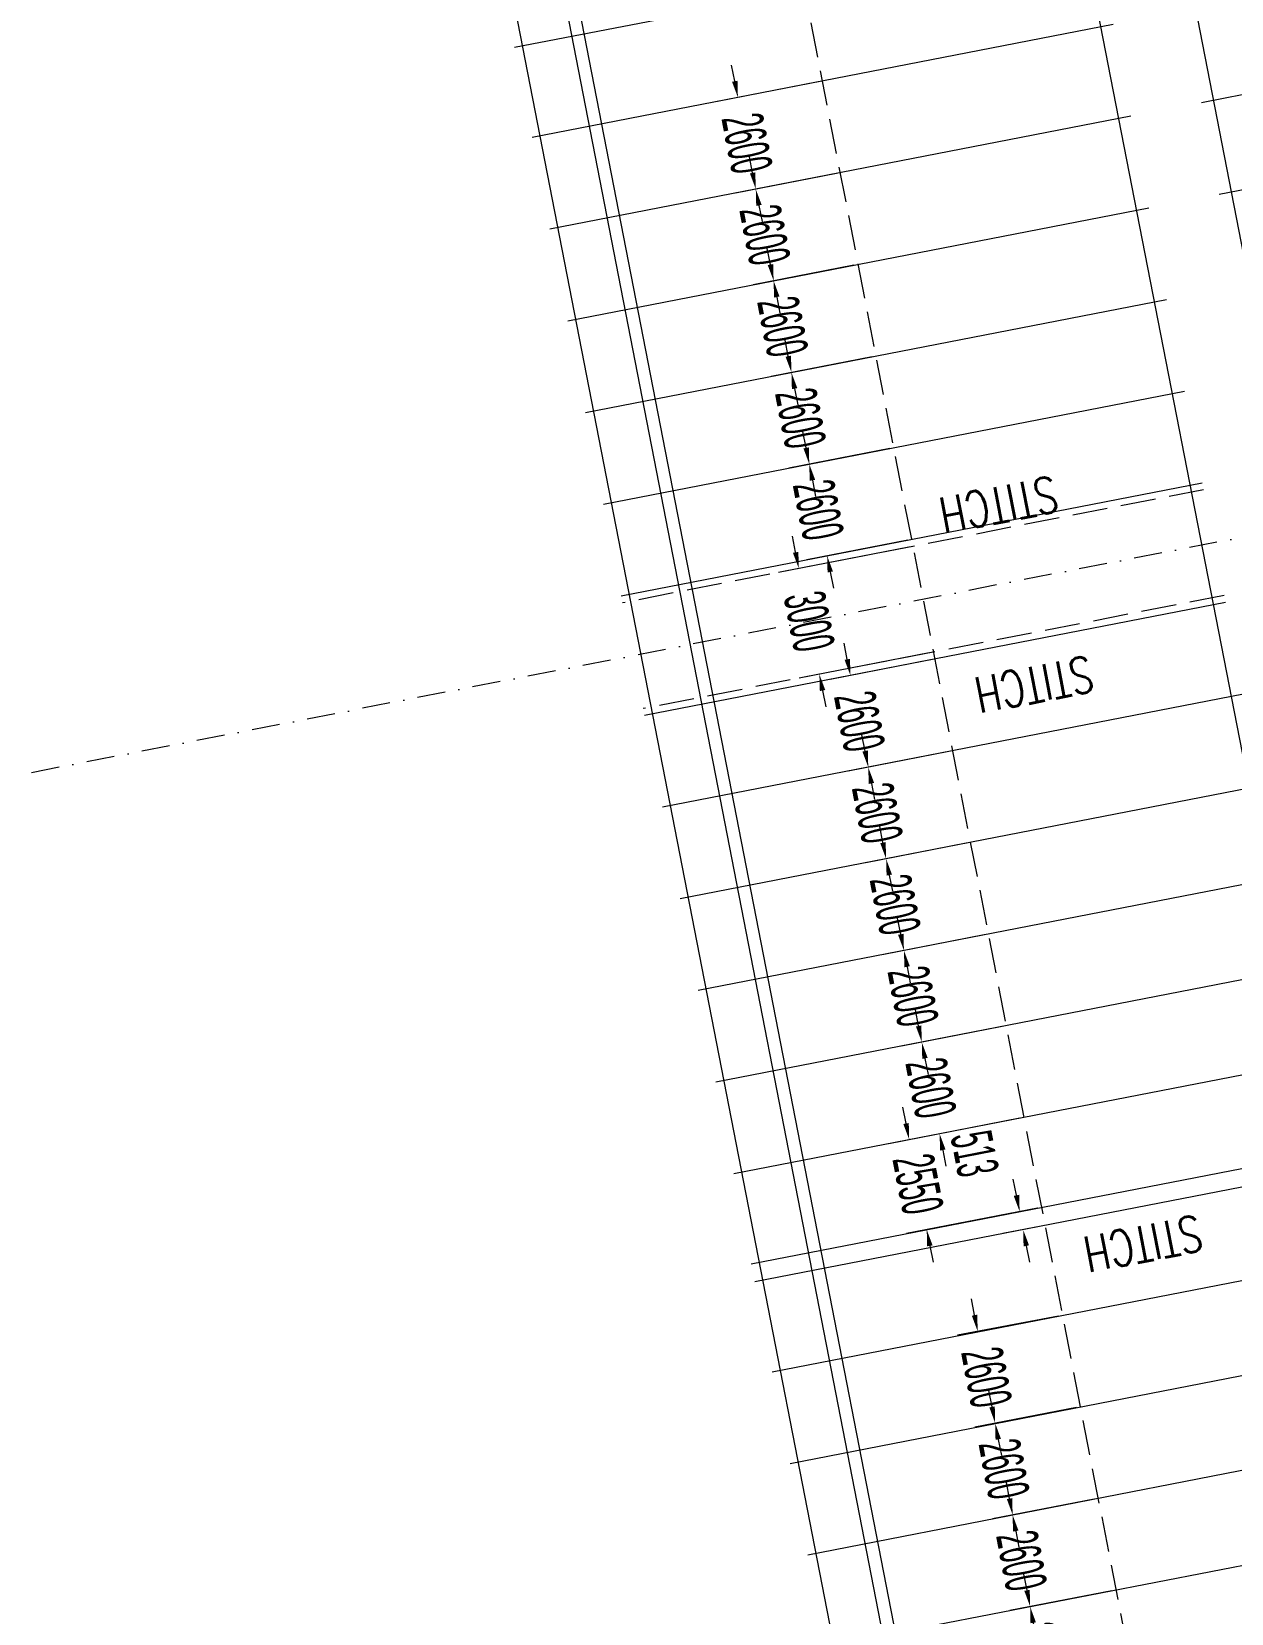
# Model space of a CAD drawing. Header units: millimetres. Extents: x 27228149 to 29012050, y 40856015 to 42918728.
# Drawn here: x 27328678 to 27362078, y 42572244 to 42616292 of the extents above; entities that cross this region are included whole.
import ezdxf

# ---------------------------------------------------------------- set-up
doc = ezdxf.new("R2010")
doc.units = ezdxf.units.MM
doc.header["$LTSCALE"] = 0.05
doc.linetypes.add('DGN Style 3', pattern=[27349.722329, 19535.51595, -7814.20638])
doc.linetypes.add('DGN Style 4', pattern=[31276.361035, 15628.41276, -7814.20638, 19.535516, -7814.20638])
doc.layers.get('Defpoints').update_dxf_attribs({"lineweight": 0})
for name, color, linetype, lineweight in [('InnerEdge_NB', 7, 'Continuous', 0), ('InnerEdge_SB', 7, 'Continuous', 0), ('OuterEdge_NB', 7, 'Continuous', 0), ('PlacementCurve_NB', 1, 'DGN Style 3', 0), ('S-_ANOT----_A-', 7, 'Continuous', 0), ('S-_ANOT----_T-', 7, 'Continuous', 0), ('S-_GRIDLINE_E- Adjusted', 6, 'DGN Style 4', 0), ('S-_SEG-----_E-NB', 3, 'Continuous', 13), ('S-_SEG-----_E-SB', 3, 'Continuous', 13), ('S-_WALLLBW-_E-', 40, 'Continuous', 13)]:
    doc.layers.add(name, color=color, linetype=linetype, lineweight=lineweight)
doc.styles.add('Styletxt', font='txt.shx')
doc.styles.add('StyleWORKING', font='WORKING.shx')
doc.dimstyles.new('dim300', dxfattribs={"dimtxt": 750, "dimasz": 750, "dimexe": 375, "dimexo": 375, "dimgap": 375, "dimtad": 1, "dimdec": 0, "dimzin": 11, "dimdsep": 46, "dimtxsty": 'StyleWORKING', "dimsah": 1, "dimcen": 0.09, "dimclrd": 7, "dimclre": 7, "dimadec": 4, "dimazin": 3, "dimtfac": 1, "dimtdec": 0, "dimtmove": 0, "dimatfit": 3, "dimfxl": 1, "dimtolj": 1, "dimtzin": 0, "dimlwd": 0, "dimlwe": 0, "dimarcsym": 0})

# ---------------------------------------------------------------- blocks, each defined once
blk = doc.blocks.new('*D613')
at = {"layer": 'Defpoints', "color": 0, "linetype": 'Continuous', "transparency": 16777216}
for p in [(27350688, 42614914), (27351194, 42612364), (27348838, 42611906)]:
    blk.add_point(p, dxfattribs=at)
at = {"layer": 'S-_ANOT----_A-', "color": 7, "linetype": 'Continuous', "lineweight": 0, "transparency": 16777216}
for p, q in [((27348253, 42614909), (27348166, 42615361)), ((27348926, 42611454), (27349014, 42611003))]:
    blk.add_line(p, q, dxfattribs=at)
at = {"layer": 'S-_ANOT----_A-', "linetype": 'Continuous', "transparency": 16777216}
for p, q in [((27350575, 42614892), (27347777, 42614348)), ((27351081, 42612342), (27348274, 42611796))]:
    blk.add_line(p, q, dxfattribs=at)
at = {"layer": 'S-_ANOT----_A-', "color": 7, "linetype": 'Continuous', "transparency": 16777216}
for points in [[(27348329, 42614924), (27348178, 42614895), (27348341, 42614458)], [(27349001, 42611469), (27348851, 42611439), (27348838, 42611906)]]:
    blk.add_solid(points, dxfattribs=at)
at = {"layer": 'S-_ANOT----_A-', "color": 0, "linetype": 'Continuous', "transparency": 16777216, "insert": (27348591, 42613182), "char_height": 1150, "attachment_point": 5, "rotation": 281.011, "style": 'StyleWORKING'}
blk.add_mtext('\\A1;{\\W0.47826;\\C0;2600}', dxfattribs=at)
blk = doc.blocks.new('*D614')
at = {"layer": 'Defpoints', "color": 0, "linetype": 'Continuous', "transparency": 16777216}
for p in [(27351194, 42612364), (27351681, 42609810), (27349335, 42609353)]:
    blk.add_point(p, dxfattribs=at)
at = {"layer": 'S-_ANOT----_A-', "color": 7, "linetype": 'Continuous', "lineweight": 0, "transparency": 16777216}
for p, q in [((27348750, 42612357), (27348662, 42612809)), ((27349422, 42608902), (27349510, 42608450))]:
    blk.add_line(p, q, dxfattribs=at)
at = {"layer": 'S-_ANOT----_A-', "linetype": 'Continuous', "transparency": 16777216}
for p, q in [((27351081, 42612342), (27348274, 42611796)), ((27351568, 42609788), (27348770, 42609244))]:
    blk.add_line(p, q, dxfattribs=at)
at = {"layer": 'S-_ANOT----_A-', "color": 7, "linetype": 'Continuous', "transparency": 16777216}
for points in [[(27348825, 42612372), (27348675, 42612343), (27348838, 42611906)], [(27349498, 42608917), (27349347, 42608887), (27349335, 42609353)]]:
    blk.add_solid(points, dxfattribs=at)
at = {"layer": 'S-_ANOT----_A-', "color": 0, "linetype": 'Continuous', "transparency": 16777216, "insert": (27349088, 42610630), "char_height": 1150, "attachment_point": 5, "rotation": 281.011, "style": 'StyleWORKING'}
blk.add_mtext('\\A1;{\\W0.47826;\\C0;2600}', dxfattribs=at)
blk = doc.blocks.new('*D615')
at = {"layer": 'Defpoints', "color": 0, "linetype": 'Continuous', "transparency": 16777216}
for p in [(27351681, 42609810), (27352187, 42607260), (27349831, 42606801)]:
    blk.add_point(p, dxfattribs=at)
at = {"layer": 'S-_ANOT----_A-', "color": 7, "linetype": 'Continuous', "lineweight": 0, "transparency": 16777216}
for p, q in [((27349247, 42609805), (27349159, 42610257)), ((27349919, 42606350), (27350007, 42605898))]:
    blk.add_line(p, q, dxfattribs=at)
at = {"layer": 'S-_ANOT----_A-', "linetype": 'Continuous', "transparency": 16777216}
for p, q in [((27351568, 42609788), (27348770, 42609244)), ((27352074, 42607238), (27349267, 42606692))]:
    blk.add_line(p, q, dxfattribs=at)
at = {"layer": 'S-_ANOT----_A-', "color": 7, "linetype": 'Continuous', "transparency": 16777216}
for points in [[(27349322, 42609820), (27349171, 42609790), (27349335, 42609353)], [(27349994, 42606364), (27349844, 42606335), (27349831, 42606801)]]:
    blk.add_solid(points, dxfattribs=at)
at = {"layer": 'S-_ANOT----_A-', "color": 0, "linetype": 'Continuous', "transparency": 16777216, "insert": (27349584, 42608078), "char_height": 1150, "attachment_point": 5, "rotation": 281.011, "style": 'StyleWORKING'}
blk.add_mtext('\\A1;{\\W0.47826;\\C0;2600}', dxfattribs=at)
blk = doc.blocks.new('*D616')
at = {"layer": 'Defpoints', "color": 0, "linetype": 'Continuous', "transparency": 16777216}
for p in [(27352187, 42607260), (27352684, 42604708), (27350328, 42604249)]:
    blk.add_point(p, dxfattribs=at)
at = {"layer": 'S-_ANOT----_A-', "color": 7, "linetype": 'Continuous', "lineweight": 0, "transparency": 16777216}
for p, q in [((27349743, 42607253), (27349655, 42607704)), ((27350416, 42603798), (27350503, 42603346))]:
    blk.add_line(p, q, dxfattribs=at)
at = {"layer": 'S-_ANOT----_A-', "linetype": 'Continuous', "transparency": 16777216}
for p, q in [((27352074, 42607238), (27349267, 42606692)), ((27352571, 42604686), (27349763, 42604139))]:
    blk.add_line(p, q, dxfattribs=at)
at = {"layer": 'S-_ANOT----_A-', "color": 7, "linetype": 'Continuous', "transparency": 16777216}
for points in [[(27349819, 42607268), (27349668, 42607238), (27349831, 42606801)], [(27350491, 42603812), (27350340, 42603783), (27350328, 42604249)]]:
    blk.add_solid(points, dxfattribs=at)
at = {"layer": 'S-_ANOT----_A-', "color": 0, "linetype": 'Continuous', "transparency": 16777216, "insert": (27350081, 42605526), "char_height": 1150, "attachment_point": 5, "rotation": 281.011, "style": 'StyleWORKING'}
blk.add_mtext('\\A1;{\\W0.47826;\\C0;2600}', dxfattribs=at)
blk = doc.blocks.new('*D617')
at = {"layer": 'Defpoints', "color": 0, "linetype": 'Continuous', "transparency": 16777216}
for p in [(27353820, 42598816), (27354326, 42596266), (27351970, 42595808)]:
    blk.add_point(p, dxfattribs=at)
at = {"layer": 'S-_ANOT----_A-', "color": 7, "linetype": 'Continuous', "lineweight": 0, "transparency": 16777216}
for p, q in [((27351386, 42598811), (27351298, 42599263)), ((27352058, 42595356), (27352146, 42594904))]:
    blk.add_line(p, q, dxfattribs=at)
at = {"layer": 'S-_ANOT----_A-', "linetype": 'Continuous', "transparency": 16777216}
for p, q in [((27353707, 42598794), (27350909, 42598250)), ((27354214, 42596244), (27351406, 42595698))]:
    blk.add_line(p, q, dxfattribs=at)
at = {"layer": 'S-_ANOT----_A-', "color": 7, "linetype": 'Continuous', "transparency": 16777216}
for points in [[(27351461, 42598826), (27351311, 42598797), (27351474, 42598360)], [(27352133, 42595371), (27351983, 42595341), (27351970, 42595808)]]:
    blk.add_solid(points, dxfattribs=at)
at = {"layer": 'S-_ANOT----_A-', "color": 0, "linetype": 'Continuous', "transparency": 16777216, "insert": (27351723, 42597084), "char_height": 1150, "attachment_point": 5, "rotation": 281.011, "style": 'StyleWORKING'}
blk.add_mtext('\\A1;{\\W0.47826;\\C0;2600}', dxfattribs=at)
blk = doc.blocks.new('*D618')
at = {"layer": 'Defpoints', "color": 0, "linetype": 'Continuous', "transparency": 16777216}
for p in [(27354326, 42596266), (27354813, 42593712), (27352467, 42593255)]:
    blk.add_point(p, dxfattribs=at)
at = {"layer": 'S-_ANOT----_A-', "color": 7, "linetype": 'Continuous', "lineweight": 0, "transparency": 16777216}
for p, q in [((27351882, 42596259), (27351795, 42596711)), ((27352555, 42592804), (27352643, 42592352))]:
    blk.add_line(p, q, dxfattribs=at)
at = {"layer": 'S-_ANOT----_A-', "linetype": 'Continuous', "transparency": 16777216}
for p, q in [((27354214, 42596244), (27351406, 42595698)), ((27354700, 42593690), (27351902, 42593146))]:
    blk.add_line(p, q, dxfattribs=at)
at = {"layer": 'S-_ANOT----_A-', "color": 7, "linetype": 'Continuous', "transparency": 16777216}
for points in [[(27351958, 42596274), (27351807, 42596244), (27351970, 42595808)], [(27352630, 42592819), (27352480, 42592789), (27352467, 42593255)]]:
    blk.add_solid(points, dxfattribs=at)
at = {"layer": 'S-_ANOT----_A-', "color": 0, "linetype": 'Continuous', "transparency": 16777216, "insert": (27352220, 42594532), "char_height": 1150, "attachment_point": 5, "rotation": 281.011, "style": 'StyleWORKING'}
blk.add_mtext('\\A1;{\\W0.47826;\\C0;2600}', dxfattribs=at)
blk = doc.blocks.new('*D619')
at = {"layer": 'Defpoints', "color": 0, "linetype": 'Continuous', "transparency": 16777216}
for p in [(27354813, 42593712), (27355310, 42591160), (27352963, 42590703)]:
    blk.add_point(p, dxfattribs=at)
at = {"layer": 'S-_ANOT----_A-', "color": 7, "linetype": 'Continuous', "lineweight": 0, "transparency": 16777216}
for p, q in [((27352379, 42593707), (27352291, 42594158)), ((27353051, 42590252), (27353139, 42589800))]:
    blk.add_line(p, q, dxfattribs=at)
at = {"layer": 'S-_ANOT----_A-', "linetype": 'Continuous', "transparency": 16777216}
for p, q in [((27354700, 42593690), (27351902, 42593146)), ((27355197, 42591138), (27352399, 42590593))]:
    blk.add_line(p, q, dxfattribs=at)
at = {"layer": 'S-_ANOT----_A-', "color": 7, "linetype": 'Continuous', "transparency": 16777216}
for points in [[(27352454, 42593722), (27352304, 42593692), (27352467, 42593255)], [(27353127, 42590266), (27352976, 42590237), (27352963, 42590703)]]:
    blk.add_solid(points, dxfattribs=at)
at = {"layer": 'S-_ANOT----_A-', "color": 0, "linetype": 'Continuous', "transparency": 16777216, "insert": (27352717, 42591980), "char_height": 1150, "attachment_point": 5, "rotation": 281.011, "style": 'StyleWORKING'}
blk.add_mtext('\\A1;{\\W0.47826;\\C0;2600}', dxfattribs=at)
blk = doc.blocks.new('*D620')
at = {"layer": 'Defpoints', "color": 0, "linetype": 'Continuous', "transparency": 16777216}
for p in [(27355310, 42591160), (27355806, 42588608), (27353460, 42588151)]:
    blk.add_point(p, dxfattribs=at)
at = {"layer": 'S-_ANOT----_A-', "color": 7, "linetype": 'Continuous', "lineweight": 0, "transparency": 16777216}
for p, q in [((27352876, 42591155), (27352788, 42591606)), ((27353548, 42587700), (27353636, 42587248))]:
    blk.add_line(p, q, dxfattribs=at)
at = {"layer": 'S-_ANOT----_A-', "linetype": 'Continuous', "transparency": 16777216}
for p, q in [((27355197, 42591138), (27352399, 42590593)), ((27355694, 42588586), (27352896, 42588041))]:
    blk.add_line(p, q, dxfattribs=at)
at = {"layer": 'S-_ANOT----_A-', "color": 7, "linetype": 'Continuous', "transparency": 16777216}
for points in [[(27352951, 42591169), (27352800, 42591140), (27352963, 42590703)], [(27353623, 42587714), (27353473, 42587685), (27353460, 42588151)]]:
    blk.add_solid(points, dxfattribs=at)
at = {"layer": 'S-_ANOT----_A-', "color": 0, "linetype": 'Continuous', "transparency": 16777216, "insert": (27353213, 42589427), "char_height": 1150, "attachment_point": 5, "rotation": 281.011, "style": 'StyleWORKING'}
blk.add_mtext('\\A1;{\\W0.47826;\\C0;2600}', dxfattribs=at)
blk = doc.blocks.new('*D621')
at = {"layer": 'Defpoints', "color": 0, "linetype": 'Continuous', "transparency": 16777216}
for p in [(27355806, 42588608), (27356303, 42586056), (27353957, 42585599)]:
    blk.add_point(p, dxfattribs=at)
at = {"layer": 'S-_ANOT----_A-', "color": 7, "linetype": 'Continuous', "lineweight": 0, "transparency": 16777216}
for p, q in [((27353372, 42588603), (27353284, 42589054)), ((27354045, 42585147), (27354132, 42584696))]:
    blk.add_line(p, q, dxfattribs=at)
at = {"layer": 'S-_ANOT----_A-', "linetype": 'Continuous', "transparency": 16777216}
for p, q in [((27355694, 42588586), (27352896, 42588041)), ((27356190, 42586034), (27353392, 42585489))]:
    blk.add_line(p, q, dxfattribs=at)
at = {"layer": 'S-_ANOT----_A-', "color": 7, "linetype": 'Continuous', "transparency": 16777216}
for points in [[(27353447, 42588617), (27353297, 42588588), (27353460, 42588151)], [(27354120, 42585162), (27353969, 42585133), (27353957, 42585599)]]:
    blk.add_solid(points, dxfattribs=at)
at = {"layer": 'S-_ANOT----_A-', "color": 0, "linetype": 'Continuous', "transparency": 16777216, "insert": (27353710, 42586875), "char_height": 1150, "attachment_point": 5, "rotation": 281.011, "style": 'StyleWORKING'}
blk.add_mtext('\\A1;{\\W0.47826;\\C0;2600}', dxfattribs=at)
blk = doc.blocks.new('*D622')
at = {"layer": 'Defpoints', "color": 0, "linetype": 'Continuous', "transparency": 16777216}
for p in [(27357375, 42580546), (27357882, 42577995), (27355503, 42577542)]:
    blk.add_point(p, dxfattribs=at)
at = {"layer": 'S-_ANOT----_A-', "color": 7, "linetype": 'Continuous', "lineweight": 0, "transparency": 16777216}
for p, q in [((27354930, 42580548), (27354843, 42581000)), ((27355589, 42577090), (27355675, 42576638))]:
    blk.add_line(p, q, dxfattribs=at)
at = {"layer": 'S-_ANOT----_A-', "linetype": 'Continuous', "transparency": 16777216}
for p, q in [((27357262, 42580524), (27354451, 42579988)), ((27357769, 42577974), (27354938, 42577434))]:
    blk.add_line(p, q, dxfattribs=at)
at = {"layer": 'S-_ANOT----_A-', "color": 7, "linetype": 'Continuous', "transparency": 16777216}
for points in [[(27355005, 42580562), (27354854, 42580533), (27355016, 42580096)], [(27355664, 42577104), (27355513, 42577076), (27355503, 42577542)]]:
    blk.add_solid(points, dxfattribs=at)
at = {"layer": 'S-_ANOT----_A-', "color": 0, "linetype": 'Continuous', "transparency": 16777216, "insert": (27355260, 42578819), "char_height": 1150, "attachment_point": 5, "rotation": 280.7906, "style": 'StyleWORKING'}
blk.add_mtext('\\A1;{\\W0.47826;\\C0;2600}', dxfattribs=at)
blk = doc.blocks.new('*D623')
at = {"layer": 'Defpoints', "color": 0, "linetype": 'Continuous', "transparency": 16777216}
for p in [(27357882, 42577995), (27358368, 42575441), (27355989, 42574988)]:
    blk.add_point(p, dxfattribs=at)
at = {"layer": 'S-_ANOT----_A-', "color": 7, "linetype": 'Continuous', "lineweight": 0, "transparency": 16777216}
for p, q in [((27355416, 42577994), (27355330, 42578446)), ((27356075, 42574536), (27356162, 42574084))]:
    blk.add_line(p, q, dxfattribs=at)
at = {"layer": 'S-_ANOT----_A-', "linetype": 'Continuous', "transparency": 16777216}
for p, q in [((27357769, 42577974), (27354938, 42577434)), ((27358255, 42575420), (27355424, 42574880))]:
    blk.add_line(p, q, dxfattribs=at)
at = {"layer": 'S-_ANOT----_A-', "color": 7, "linetype": 'Continuous', "transparency": 16777216}
for points in [[(27355492, 42578008), (27355341, 42577980), (27355503, 42577542)], [(27356151, 42574550), (27356000, 42574522), (27355989, 42574988)]]:
    blk.add_solid(points, dxfattribs=at)
at = {"layer": 'S-_ANOT----_A-', "color": 0, "linetype": 'Continuous', "transparency": 16777216, "insert": (27355747, 42576265), "char_height": 1150, "attachment_point": 5, "rotation": 280.7906, "style": 'StyleWORKING'}
blk.add_mtext('\\A1;{\\W0.47826;\\C0;2600}', dxfattribs=at)
blk = doc.blocks.new('*D624')
at = {"layer": 'Defpoints', "color": 0, "linetype": 'Continuous', "transparency": 16777216}
for p in [(27358368, 42575441), (27358865, 42572889), (27356476, 42572434)]:
    blk.add_point(p, dxfattribs=at)
at = {"layer": 'S-_ANOT----_A-', "color": 7, "linetype": 'Continuous', "lineweight": 0, "transparency": 16777216}
for p, q in [((27355903, 42575440), (27355817, 42575892)), ((27356562, 42571982), (27356648, 42571530))]:
    blk.add_line(p, q, dxfattribs=at)
at = {"layer": 'S-_ANOT----_A-', "linetype": 'Continuous', "transparency": 16777216}
for p, q in [((27358255, 42575420), (27355424, 42574880)), ((27358752, 42572868), (27355911, 42572326))]:
    blk.add_line(p, q, dxfattribs=at)
at = {"layer": 'S-_ANOT----_A-', "color": 7, "linetype": 'Continuous', "transparency": 16777216}
for points in [[(27355978, 42575454), (27355828, 42575425), (27355989, 42574988)], [(27356637, 42571996), (27356487, 42571968), (27356476, 42572434)]]:
    blk.add_solid(points, dxfattribs=at)
at = {"layer": 'S-_ANOT----_A-', "color": 0, "linetype": 'Continuous', "transparency": 16777216, "insert": (27356234, 42573711), "char_height": 1150, "attachment_point": 5, "rotation": 280.7906, "style": 'StyleWORKING'}
blk.add_mtext('\\A1;{\\W0.47826;\\C0;2600}', dxfattribs=at)
blk = doc.blocks.new('*D625')
at = {"layer": 'Defpoints', "color": 0, "linetype": 'Continuous', "transparency": 16777216}
for p in [(27358865, 42572889), (27359371, 42570339), (27356963, 42569880)]:
    blk.add_point(p, dxfattribs=at)
at = {"layer": 'S-_ANOT----_A-', "color": 7, "linetype": 'Continuous', "lineweight": 0, "transparency": 16777216}
for p, q in [((27356390, 42572886), (27356304, 42573338)), ((27357049, 42569428), (27357135, 42568976))]:
    blk.add_line(p, q, dxfattribs=at)
at = {"layer": 'S-_ANOT----_A-', "linetype": 'Continuous', "transparency": 16777216}
for p, q in [((27358752, 42572868), (27355911, 42572326)), ((27359258, 42570317), (27356398, 42569772))]:
    blk.add_line(p, q, dxfattribs=at)
at = {"layer": 'S-_ANOT----_A-', "color": 7, "linetype": 'Continuous', "transparency": 16777216}
for points in [[(27356465, 42572900), (27356315, 42572871), (27356476, 42572434)], [(27357124, 42569442), (27356974, 42569414), (27356963, 42569880)]]:
    blk.add_solid(points, dxfattribs=at)
at = {"layer": 'S-_ANOT----_A-', "color": 0, "linetype": 'Continuous', "transparency": 16777216, "insert": (27356721, 42571157), "char_height": 1150, "attachment_point": 5, "rotation": 280.7906, "style": 'StyleWORKING'}
blk.add_mtext('\\A1;{\\W0.47826;\\C0;2600}', dxfattribs=at)
blk = doc.blocks.new('*D1142')
at = {"layer": 'Defpoints', "color": 0, "linetype": 'Continuous', "transparency": 16777216}
for p in [(27356184, 42583434), (27356800, 42583554), (27356898, 42583051)]:
    blk.add_point(p, dxfattribs=at)
at = {"layer": 'S-_ANOT----_A-', "color": 7, "linetype": 'Continuous', "lineweight": 0, "transparency": 16777216}
for p, q in [((27356096, 42583886), (27356008, 42584338)), ((27356369, 42582479), (27356457, 42582028))]:
    blk.add_line(p, q, dxfattribs=at)
at = {"layer": 'S-_ANOT----_A-', "linetype": 'Continuous', "transparency": 16777216}
for p, q in [((27356687, 42583532), (27355619, 42583325)), ((27356785, 42583029), (27355717, 42582821))]:
    blk.add_line(p, q, dxfattribs=at)
at = {"layer": 'S-_ANOT----_A-', "color": 7, "linetype": 'Continuous', "transparency": 16777216}
for points in [[(27356171, 42583901), (27356020, 42583871), (27356184, 42583434)], [(27356445, 42582494), (27356294, 42582464), (27356282, 42582931)]]:
    blk.add_solid(points, dxfattribs=at)
at = {"layer": 'S-_ANOT----_A-', "color": 0, "linetype": 'Continuous', "transparency": 16777216, "insert": (27354929, 42585045), "char_height": 1150, "attachment_point": 5, "rotation": 281.011, "style": 'StyleWORKING'}
blk.add_mtext('\\A1;{\\W0.47826;\\C0;513}', dxfattribs=at)
blk = doc.blocks.new('*D1170')
at = {"layer": 'Defpoints', "color": 0, "linetype": 'Continuous', "transparency": 16777216}
for p in [(27352684, 42604708), (27353180, 42602156), (27350824, 42601697)]:
    blk.add_point(p, dxfattribs=at)
at = {"layer": 'S-_ANOT----_A-', "color": 7, "linetype": 'Continuous', "lineweight": 0, "transparency": 16777216}
for p, q in [((27350240, 42604701), (27350152, 42605152)), ((27350912, 42601246), (27351000, 42600794))]:
    blk.add_line(p, q, dxfattribs=at)
at = {"layer": 'S-_ANOT----_A-', "linetype": 'Continuous', "transparency": 16777216}
for p, q in [((27352571, 42604686), (27349763, 42604139)), ((27353068, 42602134), (27350260, 42601587))]:
    blk.add_line(p, q, dxfattribs=at)
at = {"layer": 'S-_ANOT----_A-', "color": 7, "linetype": 'Continuous', "transparency": 16777216}
for points in [[(27350315, 42604715), (27350165, 42604686), (27350328, 42604249)], [(27350987, 42601260), (27350837, 42601231), (27350824, 42601697)]]:
    blk.add_solid(points, dxfattribs=at)
at = {"layer": 'S-_ANOT----_A-', "color": 0, "linetype": 'Continuous', "transparency": 16777216, "insert": (27350577, 42602973), "char_height": 1150, "attachment_point": 5, "rotation": 281.011, "style": 'StyleWORKING'}
blk.add_mtext('\\A1;{\\W0.47826;\\C0;2600}', dxfattribs=at)
blk = doc.blocks.new('*D1171')
at = {"layer": 'Defpoints', "color": 0, "linetype": 'Continuous', "transparency": 16777216}
for p in [(27353209, 42601957), (27353782, 42599013), (27350609, 42598395)]:
    blk.add_point(p, dxfattribs=at)
at = {"layer": 'S-_ANOT----_A-', "linetype": 'Continuous', "transparency": 16777216}
for p, q in [((27353096, 42601935), (27349472, 42601230)), ((27353669, 42598991), (27350045, 42598285))]:
    blk.add_line(p, q, dxfattribs=at)
at = {"layer": 'S-_ANOT----_A-', "color": 7, "linetype": 'Continuous', "lineweight": 0, "transparency": 16777216}
for p, q in [((27349948, 42601792), (27349861, 42602243)), ((27350697, 42597944), (27350785, 42597492))]:
    blk.add_line(p, q, dxfattribs=at)
at = {"layer": 'S-_ANOT----_A-', "color": 7, "linetype": 'Continuous', "transparency": 16777216}
for points in [[(27350024, 42601806), (27349873, 42601777), (27350036, 42601340)], [(27350772, 42597958), (27350622, 42597929), (27350609, 42598395)]]:
    blk.add_solid(points, dxfattribs=at)
at = {"layer": 'S-_ANOT----_A-', "color": 0, "linetype": 'Continuous', "transparency": 16777216, "insert": (27350324, 42599868), "char_height": 1150, "attachment_point": 5, "rotation": 281.011, "style": 'StyleWORKING'}
blk.add_mtext('\\A1;{\\W0.47826;\\C0;3000}', dxfattribs=at)
blk = doc.blocks.new('*D1172')
at = {"layer": 'Defpoints', "color": 0, "linetype": 'Continuous', "transparency": 16777216}
for p in [(27356303, 42586056), (27353110, 42585434), (27356790, 42583552)]:
    blk.add_point(p, dxfattribs=at)
at = {"layer": 'S-_ANOT----_A-', "color": 7, "linetype": 'Continuous', "lineweight": 0, "transparency": 16777216}
for p, q in [((27353022, 42585886), (27352934, 42586337)), ((27353685, 42582480), (27353773, 42582028))]:
    blk.add_line(p, q, dxfattribs=at)
at = {"layer": 'S-_ANOT----_A-', "linetype": 'Continuous', "transparency": 16777216}
for p, q in [((27356190, 42586034), (27352546, 42585324)), ((27356677, 42583531), (27353033, 42582821))]:
    blk.add_line(p, q, dxfattribs=at)
at = {"layer": 'S-_ANOT----_A-', "color": 7, "linetype": 'Continuous', "transparency": 16777216}
for points in [[(27353097, 42585900), (27352947, 42585871), (27353110, 42585434)], [(27353760, 42582494), (27353610, 42582465), (27353597, 42582931)]]:
    blk.add_solid(points, dxfattribs=at)
at = {"layer": 'S-_ANOT----_A-', "color": 0, "linetype": 'Continuous', "transparency": 16777216, "insert": (27353352, 42584198), "char_height": 1150, "attachment_point": 5, "rotation": 281.011, "style": 'StyleWORKING'}
blk.add_mtext('\\A1;{\\W0.47826;\\C0;2550}', dxfattribs=at)

msp = doc.modelspace()

# ---------------------------------------------------------------- linework, layer by layer
at = {"layer": 'InnerEdge_NB'}
msp.add_lwpolyline([(27283724.5, 42878514.7, -0.0568157), (27345588.8, 42682480.7), (27368075.3, 42566916.3, 0.0263705), (27393633.3, 42464653, 0.0426618), (27458420.2, 42303807.1, 0.1075608), (27699785.7, 42006839.6, 0.026969), (27783127.3, 41947329.2), (27839783.5, 41911319.6)], format="xyb", dxfattribs=at)
at = {"layer": 'InnerEdge_SB'}
msp.add_lwpolyline([(27370363.7, 42569291.8), (27348239.1, 42682996.3, 0.0568157), (27286190.8, 42879613.7)], format="xyb", dxfattribs=at)
at = {"layer": 'OuterEdge_NB'}
msp.add_line((27354185.8, 42564213.7), (27331699.3, 42679778), dxfattribs=at)
at = {"layer": 'PlacementCurve_NB'}
msp.add_lwpolyline([(27288809.3, 42846343.4, -0.0480477), (27337834.2, 42680971.8), (27359958.8, 42567267.3, 0.0690894), (27451045.4, 42301107.2, 0.1079959), (27694979, 42000696.1, 0.0193193), (27725549.4, 41977271, 0.0146476), (27778701.6, 41940923.9), (27835716.4, 41904662.4)], format="xyb", dxfattribs=at)
at = {"layer": 'S-_GRIDLINE_E- Adjusted'}
msp.add_line((27383168.8, 42606258.8), (27306182.7, 42591278.9), dxfattribs=at)
at = {"layer": 'S-_SEG-----_E-NB'}
for p, q in [((27358298.8, 42618993.1), (27342122.2, 42615845.5)), ((27358785.8, 42616490), (27342609.2, 42613342.4)), ((27359282.4, 42613937.9), (27343105.8, 42610790.3)), ((27343602.4, 42608238.1), (27359779, 42611385.8)), ((27344099, 42605686), (27360275.6, 42608833.6)), ((27344595.6, 42603133.9), (27360772.2, 42606281.5)), ((27345092.2, 42600581.7), (27361268.8, 42603729.4)), ((27361918.2, 42600392), (27345741.6, 42597244.3)), ((27362414.8, 42597839.8), (27346238.1, 42594692.2)), ((27362911.4, 42595287.7), (27346734.7, 42592140)), ((27363407.9, 42592735.6), (27347231.3, 42589587.9)), ((27363904.5, 42590183.4), (27347727.9, 42587035.8)), ((27364401.6, 42587628.6), (27348225, 42584481)), ((27348711.6, 42581980.6), (27364888.2, 42585128.2)), ((27364986.2, 42584624.4), (27348809.6, 42581476.8)), ((27349296.6, 42578973.7), (27365473.3, 42582121.4)), ((27349793.2, 42576421.6), (27365969.8, 42579569.2)), ((27366466.4, 42577017.1), (27350289.8, 42573869.5)), ((27366963, 42574465), (27350786.4, 42571317.3))]:
    msp.add_line(p, q, dxfattribs=at)
at = {"layer": 'S-_SEG-----_E-NB', "linetype": 'DGN Style 3'}
for p, q in [((27361307, 42603533), (27345130.4, 42600385.4)), ((27361880, 42600588.3), (27345703.4, 42597440.6))]:
    msp.add_line(p, q, dxfattribs=at)
at = {"layer": 'S-_SEG-----_E-SB'}
for p, q in [((27361245.6, 42614319.9), (27374713, 42616940.4)), ((27361742.2, 42611767.8), (27375209.6, 42614388.3))]:
    msp.add_line(p, q, dxfattribs=at)
at = {"layer": 'S-_WALLLBW-_E-'}
for p, q in [((27353842.2, 42564146.8), (27331355.7, 42679711.2)), ((27352468, 42563879.5), (27329981.5, 42679443.8))]:
    msp.add_line(p, q, dxfattribs=at)

# ---------------------------------------------------------------- texts
at = {"layer": 'S-_ANOT----_T-', "linetype": 'Continuous', "style": 'Styletxt', "width": 0.75}
for p in [(27357130.5, 42603927.9), (27358117.3, 42598920.3), (27361149.5, 42583348.8)]:
    msp.add_text('STITCH', height=1000, rotation=191.01101, dxfattribs=at).set_placement(p)

# ---------------------------------------------------------------- dimensions: what is measured, and where the dimension line sits
at = {"layer": 'S-_ANOT----_A-', "linetype": 'Continuous'}
for base, p1, p2, angle, override, picture, middle, turn in [((27348837.9, 42611905.6), (27350687.7, 42614914.3), (27351194.1, 42612364.1), 101.01101, {"dimscale": 1000, "dimtxt": 1.15, "dimasz": 0.46, "dimexe": 0.575, "dimexo": 0.115, "dimgap": 0.2875, "dimtad": 1, "dimjust": 0, "dimtih": 0, "dimtoh": 0, "dimlfac": 1, "dimsah": 1, "dimcen": 0, "dimse1": 0, "dimse2": 0, "dimclre": 256, "dimclrt": 0, "dimtol": 0, "dimtfac": 1, "dimtofl": 0, "dimtmove": 2, "dimatfit": 3, "dimfrac": 0, "dimtolj": 1, "dimlwe": 65535}, '*D613', (27348591, 42613182), 281.01101), ((27349334.5, 42609353.5), (27351194.1, 42612364.1), (27351680.9, 42609810), 101.01101, {"dimscale": 1000, "dimtxt": 1.15, "dimasz": 0.46, "dimexe": 0.575, "dimexo": 0.115, "dimgap": 0.2875, "dimtad": 1, "dimjust": 0, "dimtih": 0, "dimtoh": 0, "dimlfac": 1, "dimsah": 1, "dimcen": 0, "dimse1": 0, "dimse2": 0, "dimclre": 256, "dimclrt": 0, "dimtol": 0, "dimtfac": 1, "dimtofl": 0, "dimtmove": 2, "dimatfit": 3, "dimfrac": 0, "dimtolj": 1, "dimlwe": 65535}, '*D614', (27349087.6, 42610629.8), 281.01101), ((27349831.1, 42606801.4), (27351680.9, 42609810), (27352187.3, 42607259.8), 101.01101, {"dimscale": 1000, "dimtxt": 1.15, "dimasz": 0.46, "dimexe": 0.575, "dimexo": 0.115, "dimgap": 0.2875, "dimtad": 1, "dimjust": 0, "dimtih": 0, "dimtoh": 0, "dimlfac": 1, "dimsah": 1, "dimcen": 0, "dimse1": 0, "dimse2": 0, "dimclre": 256, "dimclrt": 0, "dimtol": 0, "dimtfac": 1, "dimtofl": 0, "dimtmove": 2, "dimatfit": 3, "dimfrac": 0, "dimtolj": 1, "dimlwe": 65535}, '*D615', (27349584.2, 42608077.7), 281.01101), ((27350327.7, 42604249.2), (27352187.3, 42607259.8), (27352683.9, 42604707.7), 101.01101, {"dimscale": 1000, "dimtxt": 1.15, "dimasz": 0.46, "dimexe": 0.575, "dimexo": 0.115, "dimgap": 0.2875, "dimtad": 1, "dimjust": 0, "dimtih": 0, "dimtoh": 0, "dimlfac": 1, "dimsah": 1, "dimcen": 0, "dimse1": 0, "dimse2": 0, "dimclre": 256, "dimclrt": 0, "dimtol": 0, "dimtfac": 1, "dimtofl": 0, "dimtmove": 2, "dimatfit": 3, "dimfrac": 0, "dimtolj": 1, "dimlwe": 65535}, '*D616', (27350080.8, 42605525.6), 281.01101), ((27350824.3, 42601697.1), (27352683.9, 42604707.7), (27353180.5, 42602155.5), 101.01101, {"dimscale": 1000, "dimtxt": 1.15, "dimasz": 0.46, "dimexe": 0.575, "dimexo": 0.115, "dimgap": 0.2875, "dimtad": 1, "dimjust": 0, "dimtih": 0, "dimtoh": 0, "dimlfac": 1, "dimsah": 1, "dimcen": 0, "dimse1": 0, "dimse2": 0, "dimclre": 256, "dimclrt": 0, "dimtol": 0, "dimtfac": 1, "dimtofl": 0, "dimtmove": 2, "dimatfit": 3, "dimfrac": 0, "dimtolj": 1, "dimlwe": 65535}, '*D1170', (27350577.4, 42602973.4), 281.01101), ((27350609.3, 42598395.2), (27353208.9, 42601957.3), (27353781.8, 42599012.5), 101.01101, {"dimscale": 1000, "dimtxt": 1.15, "dimasz": 0.46, "dimexe": 0.575, "dimexo": 0.115, "dimgap": 0.2875, "dimtad": 1, "dimjust": 0, "dimtih": 0, "dimtoh": 0, "dimlfac": 1, "dimsah": 1, "dimcen": 0, "dimse1": 0, "dimse2": 0, "dimclre": 256, "dimclrt": 0, "dimtol": 0, "dimtfac": 1, "dimtofl": 0, "dimtmove": 2, "dimatfit": 3, "dimfrac": 0, "dimtolj": 1, "dimlwe": 65535}, '*D1171', (27350324.1, 42599867.9), 281.01101), ((27351970.3, 42595807.5), (27353820, 42598816.2), (27354326.5, 42596266), 101.01101, {"dimscale": 1000, "dimtxt": 1.15, "dimasz": 0.46, "dimexe": 0.575, "dimexo": 0.115, "dimgap": 0.2875, "dimtad": 1, "dimjust": 0, "dimtih": 0, "dimtoh": 0, "dimlfac": 1, "dimsah": 1, "dimcen": 0, "dimse1": 0, "dimse2": 0, "dimclre": 256, "dimclrt": 0, "dimtol": 0, "dimtfac": 1, "dimtofl": 0, "dimtmove": 2, "dimatfit": 3, "dimfrac": 0, "dimtolj": 1, "dimlwe": 65535}, '*D617', (27351723.4, 42597083.9), 281.01101), ((27352466.9, 42593255.4), (27354326.5, 42596266), (27354813.2, 42593712), 101.01101, {"dimscale": 1000, "dimtxt": 1.15, "dimasz": 0.46, "dimexe": 0.575, "dimexo": 0.115, "dimgap": 0.2875, "dimtad": 1, "dimjust": 0, "dimtih": 0, "dimtoh": 0, "dimlfac": 1, "dimsah": 1, "dimcen": 0, "dimse1": 0, "dimse2": 0, "dimclre": 256, "dimclrt": 0, "dimtol": 0, "dimtfac": 1, "dimtofl": 0, "dimtmove": 2, "dimatfit": 3, "dimfrac": 0, "dimtolj": 1, "dimlwe": 65535}, '*D618', (27352220, 42594531.7), 281.01101), ((27352963.5, 42590703.3), (27354813.2, 42593712), (27355309.8, 42591159.8), 101.01101, {"dimscale": 1000, "dimtxt": 1.15, "dimasz": 0.46, "dimexe": 0.575, "dimexo": 0.115, "dimgap": 0.2875, "dimtad": 1, "dimjust": 0, "dimtih": 0, "dimtoh": 0, "dimlfac": 1, "dimsah": 1, "dimcen": 0, "dimse1": 0, "dimse2": 0, "dimclre": 256, "dimclrt": 0, "dimtol": 0, "dimtfac": 1, "dimtofl": 0, "dimtmove": 2, "dimatfit": 3, "dimfrac": 0, "dimtolj": 1, "dimlwe": 65535}, '*D619', (27352716.5, 42591979.6), 281.01101), ((27353460.1, 42588151.1), (27355309.8, 42591159.8), (27355806.4, 42588607.7), 101.01101, {"dimscale": 1000, "dimtxt": 1.15, "dimasz": 0.46, "dimexe": 0.575, "dimexo": 0.115, "dimgap": 0.2875, "dimtad": 1, "dimjust": 0, "dimtih": 0, "dimtoh": 0, "dimlfac": 1, "dimsah": 1, "dimcen": 0, "dimse1": 0, "dimse2": 0, "dimclre": 256, "dimclrt": 0, "dimtol": 0, "dimtfac": 1, "dimtofl": 0, "dimtmove": 2, "dimatfit": 3, "dimfrac": 0, "dimtolj": 1, "dimlwe": 65535}, '*D620', (27353213.1, 42589427.5), 281.01101), ((27353956.7, 42585599), (27355806.4, 42588607.7), (27356303, 42586055.6), 101.01101, {"dimscale": 1000, "dimtxt": 1.15, "dimasz": 0.46, "dimexe": 0.575, "dimexo": 0.115, "dimgap": 0.2875, "dimtad": 1, "dimjust": 0, "dimtih": 0, "dimtoh": 0, "dimlfac": 1, "dimsah": 1, "dimcen": 0, "dimse1": 0, "dimse2": 0, "dimclre": 256, "dimclrt": 0, "dimtol": 0, "dimtfac": 1, "dimtofl": 0, "dimtmove": 2, "dimatfit": 3, "dimfrac": 0, "dimtolj": 1, "dimlwe": 65535}, '*D621', (27353709.7, 42586875.3), 281.01101), ((27353110.1, 42585434.3), (27356790.1, 42583552.5), (27356303, 42586055.6), 101.01101, {"dimscale": 1000, "dimtxt": 1.15, "dimasz": 0.46, "dimexe": 0.575, "dimexo": 0.115, "dimgap": 0.2875, "dimtad": 1, "dimtih": 0, "dimtoh": 0, "dimlfac": 1, "dimsah": 1, "dimcen": 0, "dimse1": 0, "dimse2": 0, "dimclre": 256, "dimclrt": 0, "dimtol": 0, "dimtfac": 1, "dimtix": 1, "dimtofl": 0, "dimtmove": 2, "dimatfit": 3, "dimfrac": 0, "dimtolj": 1, "dimlwe": 65535}, '*D1172', (27353352, 42584198), 281.01101), ((27356183.5, 42583434.5), (27356897.9, 42583050.6), (27356799.9, 42583554.4), 101.01101, {"dimscale": 1000, "dimtxt": 1.15, "dimasz": 0.46, "dimexe": 0.575, "dimexo": 0.115, "dimgap": 0.2875, "dimtad": 1, "dimtih": 0, "dimtoh": 0, "dimlfac": 1, "dimsah": 1, "dimcen": 0, "dimse1": 0, "dimse2": 0, "dimclre": 256, "dimclrt": 0, "dimtol": 0, "dimtfac": 1, "dimtofl": 0, "dimtmove": 2, "dimatfit": 3, "dimfrac": 0, "dimtolj": 1, "dimlwe": 65535}, '*D1142', (27354929.2, 42585045.4), 281.01101), ((27355502.5, 42577542), (27357375.1, 42580545.6), (27357881.5, 42577995.4), 100.79064, {"dimscale": 1000, "dimtxt": 1.15, "dimasz": 0.46, "dimexe": 0.575, "dimexo": 0.115, "dimgap": 0.2875, "dimtad": 1, "dimjust": 0, "dimtih": 0, "dimtoh": 0, "dimlfac": 1, "dimsah": 1, "dimcen": 0, "dimse1": 0, "dimse2": 0, "dimclre": 256, "dimclrt": 0, "dimtol": 0, "dimtfac": 1, "dimtofl": 0, "dimtmove": 2, "dimatfit": 3, "dimfrac": 0, "dimtolj": 1, "dimlwe": 65535}, '*D622', (27355260.5, 42578819.2), 280.79064), ((27355989.3, 42574987.9), (27357881.5, 42577995.4), (27358368.3, 42575441.4), 100.79064, {"dimscale": 1000, "dimtxt": 1.15, "dimasz": 0.46, "dimexe": 0.575, "dimexo": 0.115, "dimgap": 0.2875, "dimtad": 1, "dimjust": 0, "dimtih": 0, "dimtoh": 0, "dimlfac": 1, "dimsah": 1, "dimcen": 0, "dimse1": 0, "dimse2": 0, "dimclre": 256, "dimclrt": 0, "dimtol": 0, "dimtfac": 1, "dimtofl": 0, "dimtmove": 2, "dimatfit": 3, "dimfrac": 0, "dimtolj": 1, "dimlwe": 65535}, '*D623', (27355747.2, 42576265.2), 280.79064), ((27356476.1, 42572433.9), (27358368.3, 42575441.4), (27358864.9, 42572889.2), 100.79064, {"dimscale": 1000, "dimtxt": 1.15, "dimasz": 0.46, "dimexe": 0.575, "dimexo": 0.115, "dimgap": 0.2875, "dimtad": 1, "dimjust": 0, "dimtih": 0, "dimtoh": 0, "dimlfac": 1, "dimsah": 1, "dimcen": 0, "dimse1": 0, "dimse2": 0, "dimclre": 256, "dimclrt": 0, "dimtol": 0, "dimtfac": 1, "dimtofl": 0, "dimtmove": 2, "dimatfit": 3, "dimfrac": 0, "dimtolj": 1, "dimlwe": 65535}, '*D624', (27356234, 42573711.2), 280.79064), ((27356962.8, 42569880), (27358864.9, 42572889.2), (27359371.3, 42570339), 100.79064, {"dimscale": 1000, "dimtxt": 1.15, "dimasz": 0.46, "dimexe": 0.575, "dimexo": 0.115, "dimgap": 0.2875, "dimtad": 1, "dimjust": 0, "dimtih": 0, "dimtoh": 0, "dimlfac": 1, "dimsah": 1, "dimcen": 0, "dimse1": 0, "dimse2": 0, "dimclre": 256, "dimclrt": 0, "dimtol": 0, "dimtfac": 1, "dimtofl": 0, "dimtmove": 2, "dimatfit": 3, "dimfrac": 0, "dimtolj": 1, "dimlwe": 65535}, '*D625', (27356720.8, 42571157.2), 280.79064)]:
    dim = msp.add_linear_dim(base=base, p1=p1, p2=p2, angle=angle, text='{\\W0.47826;\\C0;<>}', dimstyle='dim300', override=override, dxfattribs=at)
    dim.commit()
    dim.dimension.update_dxf_attribs({"geometry": picture, "text_midpoint": middle, "dimtype": 160, "text_rotation": turn})

doc.saveas('drawing.dxf')
